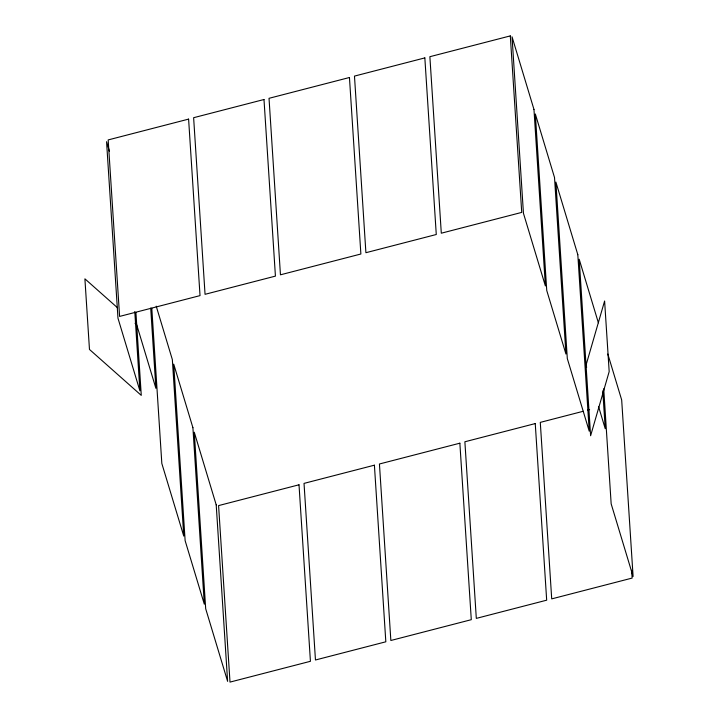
<?xml version="1.0" encoding="UTF-8"?>
<svg xmlns="http://www.w3.org/2000/svg" width="718" height="718" viewBox="0 0 718 718"><rect width="100%" height="100%" fill="white"/><g stroke="black" fill="none" stroke-linecap="round" stroke-linejoin="round"><path stroke-width="1.08" d="M583.178 411.288L540.286 422.381L551.711 598.884L632.136 578.08L631.625 570.263M587.468 410.175L589.613 409.619M117.492 307.735L84.903 278.835L89.472 349.442L141.275 395.376L135.917 312.51M135.038 323.288L136.707 324.769L155.896 388.321L150.708 308.058M598.381 322.786L579.193 259.234L590.609 435.745L609.178 371.601L604.61 301.004L586.041 365.139L586.678 367.257M607.814 354.028L621.68 399.962L633.096 576.464L611.162 503.83L603.721 388.77M598.516 406.451L605.229 428.691L602.779 390.789M109.459 151.31L106.56 141.697L117.976 318.209L139.902 390.834L134.778 311.522M156.219 306.182L172.347 359.592L183.763 536.095L161.828 463.469L151.794 308.184M188.601 119.116L108.176 139.92L119.601 316.423L200.026 295.619L188.601 119.116M263.991 99.506L193.627 117.707L205.052 294.317L275.425 276.116L263.991 99.506M349.451 77.508L269.026 98.312L280.451 274.814L360.876 254.01L349.451 77.508M424.841 57.898L354.477 76.099L365.902 252.709L436.275 234.508L424.841 57.898M510.301 35.9L429.876 56.704L441.301 233.206L521.726 212.402L510.301 35.9M374.401 465.183L304.028 483.385L315.462 659.995L385.826 641.793L374.401 465.183M535.251 423.575L464.878 441.776L476.312 618.386L546.676 600.185L535.251 423.575M299.011 484.794L218.586 505.598L230.002 682.1L310.427 661.296L299.011 484.794M459.861 443.185L379.436 463.99L390.852 640.492L471.286 619.688L459.861 443.185M533.968 109.432L512.042 36.806L523.449 213.309L545.384 285.944L533.968 109.432M554.52 177.525L535.332 113.974L546.748 290.485L565.937 354.037L554.52 177.525M577.819 254.702L555.894 182.067L567.31 358.569L589.236 431.204L577.819 254.702M192.909 427.686L173.72 364.134L185.127 540.636L204.316 604.188L192.909 427.686M216.208 504.853L194.273 432.218L205.689 608.729L227.615 681.355L216.208 504.853"/></g></svg>
